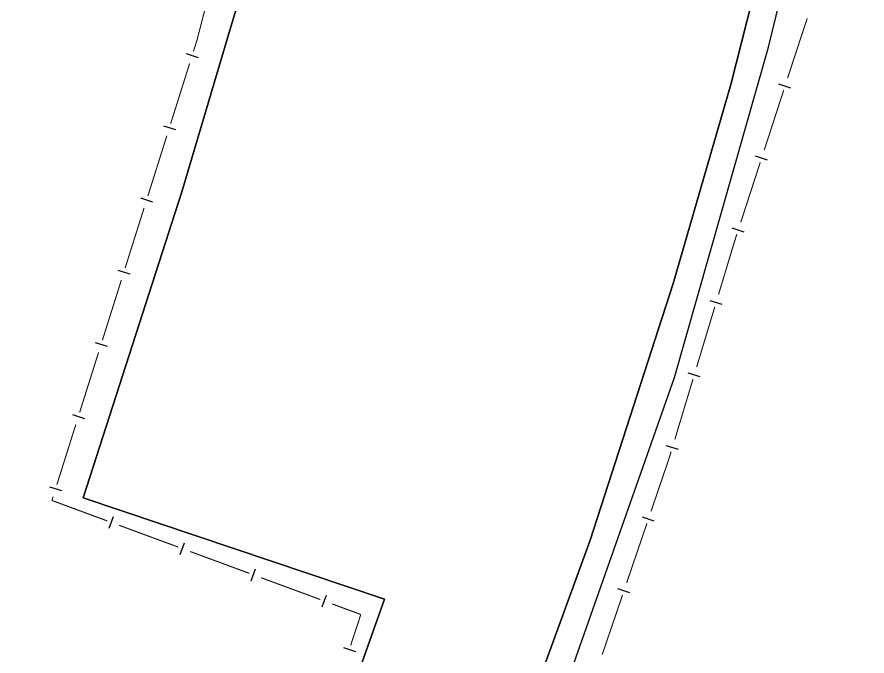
# Model space of a CAD drawing. Extents: x 200123 to 201542, y 4839549 to 4841240.
# Drawn here: x 200550.9 to 200753.1, y 4840809.8 to 4840961.7 of the extents above; entities that cross this region are included whole.
import ezdxf

# ---------------------------------------------------------------- set-up
doc = ezdxf.new("R2010")
doc.units = 0
doc.header["$LTSCALE"] = 1.5
doc.header["$MEASUREMENT"] = 0
for name, color, linetype in [('CD_MALHA_LOTES', 7, 'CONTINUOUS'), ('LM-LIM-SETORES-BAIRROS', 250, 'CONTINUOUS'), ('RU-QUADRA', 210, 'CONTINUOUS'), ('SV-RUA-PAVIM', 7, 'CONTINUOUS')]:
    doc.layers.add(name, color=color, linetype=linetype)

msp = doc.modelspace()

# ---------------------------------------------------------------- linework, layer by layer
at = {"layer": 'CD_MALHA_LOTES', "linetype": 'Continuous', "flags": 128}
for points in [[(200626.89, 4841049.39), (200605.42, 4840971.55), (200601.8, 4840959.39), (200590.12, 4840920.11), (200566.68, 4840847.33), (200638.36, 4840823.29), (200613.28, 4840752.67), (200612.24, 4840749.79), (200550.91, 4840594.99)], [(200619.05, 4840650.59), (200669.27, 4840788.03), (200678.28, 4840812.71), (200687.26, 4840837.27), (200706.98, 4840898.33), (200720.73, 4840945.63), (200725.8, 4840965.64), (200747, 4841049.39)]]:
    msp.add_lwpolyline(points, dxfattribs=at)
at = {"layer": 'LM-LIM-SETORES-BAIRROS', "const_width": 0.25}
for points in [[(200596.784999, 4840967.976752), (200593.76572, 4840956.362797)], [(200735.45, 4840950.9), (200738.90243, 4840961.396952)], [(200593.7, 4840956.11), (200592.876301, 4840953.497999)], [(200593.76572, 4840956.362797), (200593.7, 4840956.11)], [(200591.974047, 4840950.636891), (200587.462773, 4840936.331354)], [(200734.228633, 4840947.143702), (200735.156283, 4840949.996677)], [(200735.156283, 4840949.996677), (200735.45, 4840950.9)], [(200728.662731, 4840930.025854), (200733.300982, 4840944.290728)], [(200586.560518, 4840933.470246), (200582.049245, 4840919.164708)], [(200723.096829, 4840912.908005), (200727.735081, 4840927.172879)], [(200581.14699, 4840916.303601), (200576.635716, 4840901.998063)], [(200721.54, 4840908.12), (200722.169179, 4840910.055031)], [(200721.261166, 4840907.195901), (200721.54, 4840908.12)], [(200717.7947, 4840895.707489), (200721.261166, 4840907.195901)], [(200575.733462, 4840899.136956), (200571.222188, 4840884.831418)], [(200712.595, 4840878.474871), (200716.928083, 4840892.835386)], [(200570.319933, 4840881.97031), (200565.80866, 4840867.664773)], [(200707.395301, 4840861.242253), (200711.728384, 4840875.602768)], [(200564.906405, 4840864.803665), (200560.395131, 4840850.498127)], [(200705.936998, 4840856.459893), (200706.07, 4840856.85)], [(200706.07, 4840856.85), (200706.528684, 4840858.37015)], [(200701.74194, 4840844.155362), (200705.936998, 4840856.459893)], [(200559.492877, 4840847.63702), (200559.21, 4840846.74)], [(200559.21, 4840846.74), (200572.399967, 4840841.872509)], [(200575.21444, 4840840.833885), (200589.286806, 4840835.640762)], [(200695.933398, 4840827.118319), (200700.77385, 4840841.315855)], [(200592.101279, 4840834.602138), (200606.173645, 4840829.409015)], [(200608.988118, 4840828.370391), (200623.060484, 4840823.177268)], [(200690.124856, 4840810.081276), (200694.965307, 4840824.278812)], [(200625.874957, 4840822.138644), (200632.442061, 4840819.715187)], [(200632.7, 4840819.62), (200630.287488, 4840812.281314)], [(200632.442061, 4840819.715187), (200632.7, 4840819.62)]]:
    msp.add_lwpolyline(points, dxfattribs=at)
at = {"layer": 'LM-LIM-SETORES-BAIRROS'}
for points in [[(200591.144996, 4840952.995424), (200594.006104, 4840952.093169)], [(200735.036686, 4840944.777894), (200732.183712, 4840945.705544)], [(200585.731468, 4840935.828779), (200588.592575, 4840934.926524)], [(200729.470785, 4840927.660046), (200726.61781, 4840928.587696)], [(200580.317939, 4840918.662133), (200583.179047, 4840917.759879)], [(200723.904883, 4840910.542197), (200721.051908, 4840911.469847)], [(200574.904411, 4840901.495488), (200577.765519, 4840900.593233)], [(200718.653007, 4840893.359446), (200715.780904, 4840894.226062)], [(200569.490883, 4840884.328843), (200572.35199, 4840883.426588)], [(200713.453307, 4840876.126828), (200710.581204, 4840876.993444)], [(200564.077354, 4840867.162197), (200566.938462, 4840866.259943)], [(200708.253608, 4840858.89421), (200705.381505, 4840859.760826)], [(200558.663826, 4840849.995552), (200561.524934, 4840849.093297)], [(200572.818813, 4840840.119064), (200573.857437, 4840842.933537)], [(200702.5163, 4840841.778312), (200699.676793, 4840842.746402)], [(200589.705652, 4840833.887317), (200590.744276, 4840836.701791)], [(200606.592491, 4840827.655571), (200607.631115, 4840830.470044)], [(200696.707758, 4840824.741269), (200693.868251, 4840825.709359)], [(200623.479329, 4840821.423824), (200624.517954, 4840824.238297)], [(200628.550215, 4840811.799775), (200631.400168, 4840810.862884)]]:
    msp.add_lwpolyline(points, dxfattribs=at)
at = {"layer": 'RU-QUADRA', "linetype": 'Continuous', "flags": 128}
for points in [[(200550.91, 4840594.99), (200612.24, 4840749.79), (200613.28, 4840752.67), (200638.36, 4840823.29), (200566.68, 4840847.33), (200590.12, 4840920.11), (200601.8, 4840959.39), (200605.42, 4840971.55)], [(200725.8, 4840965.64), (200720.73, 4840945.63), (200706.98, 4840898.33), (200687.26, 4840837.27), (200678.28, 4840812.71), (200669.27, 4840788.03), (200619.01, 4840650.47)]]:
    msp.add_lwpolyline(points, dxfattribs=at)
at = {"layer": 'SV-RUA-PAVIM', "linetype": 'Continuous'}
msp.add_polyline3d([(200616.73, 4840645.11, 3.26), (200620.65, 4840643.85, 3.26), (200622.15, 4840643.65, 3.24), (200623.1, 4840644.21, 3.24), (200623.79, 4840645.29, 3.26), (200662.69, 4840748.41, 3.22), (200681.42, 4840802.37, 3.32), (200707.32, 4840875.99, 3.28), (200729.67, 4840954.52, 4.2), (200732.5, 4840965.98, 4.19), (200753.12, 4841049.39, 4.19)], dxfattribs=at)

doc.saveas('drawing.dxf')
